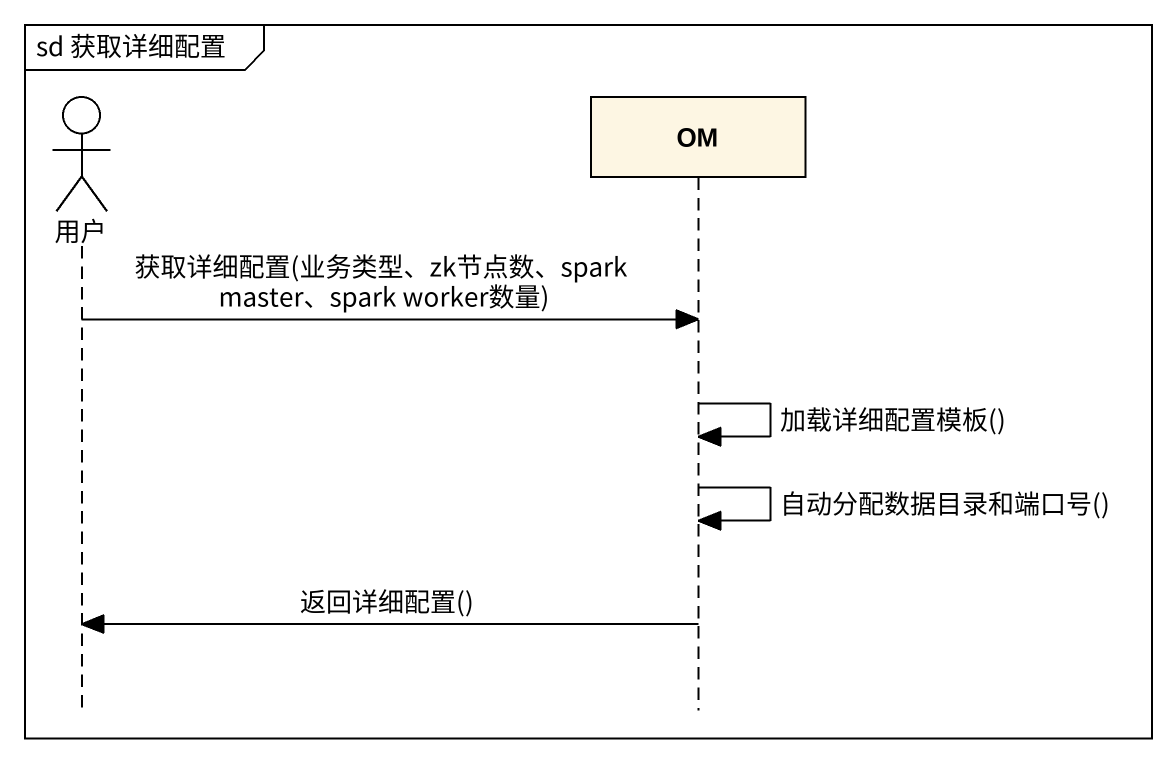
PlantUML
@startuml
mainframe sd 获取详细配置
hide footbox
actor 用户
participant OM

用户 -> OM : 获取详细配置(业务类型、zk节点数、spark master、spark worker数量)
OM -> OM : 加载详细配置模板()
OM -> OM : 自动分配数据目录和端口号()
OM -> 用户 : 返回详细配置()
@enduml
